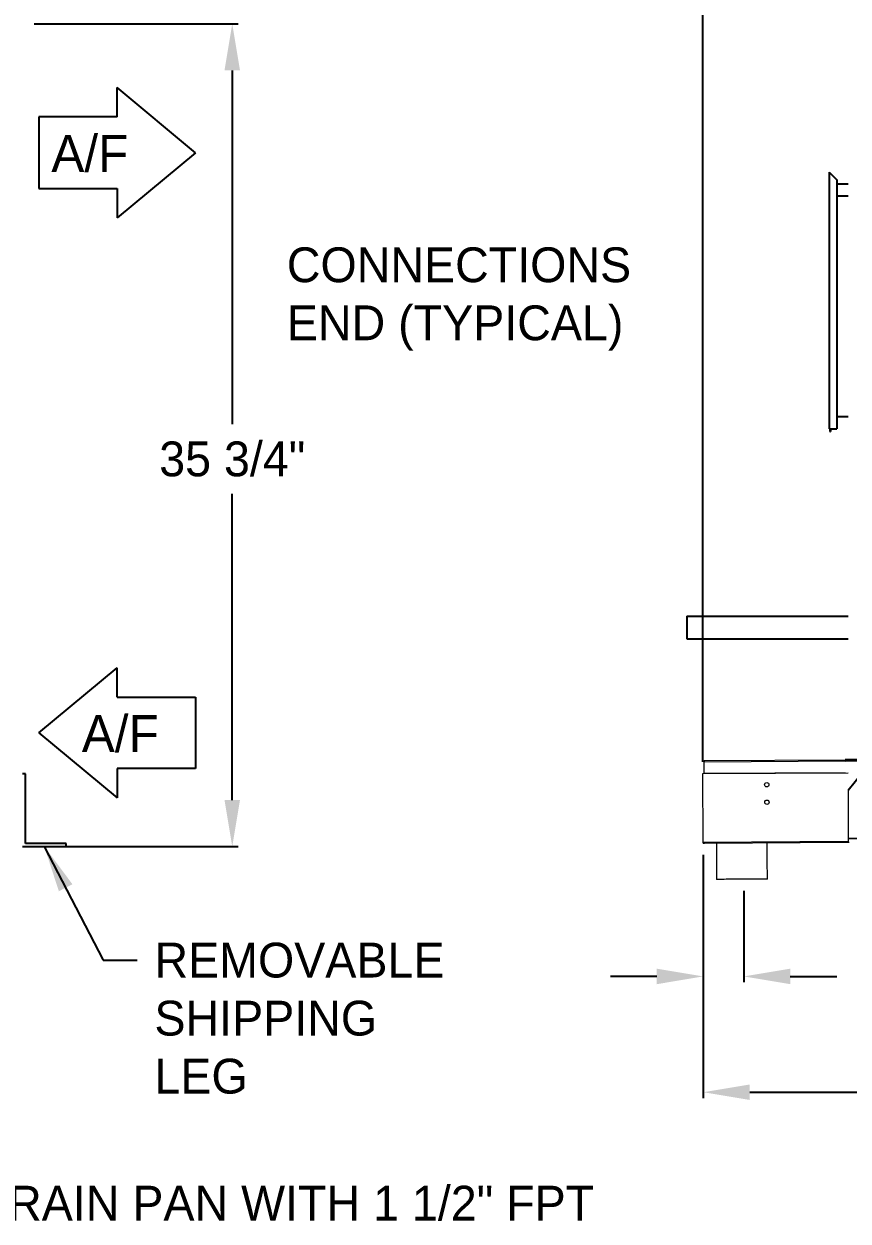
# Model space of a CAD drawing. Extents: x 6 to 271, y -23 to 146.
# Drawn here: x 60.8 to 96.2, y 30.7 to 82.3 of the extents above; entities that cross this region are included whole.
import ezdxf

# ---------------------------------------------------------------- set-up
doc = ezdxf.new("R2010")
doc.units = 0
doc.header["$MEASUREMENT"] = 0
doc.layers.get('0').update_dxf_attribs({"linetype": 'CONTINUOUS'})
doc.layers.get('Defpoints').update_dxf_attribs({"linetype": 'CONTINUOUS'})
doc.dimstyles.get("Standard").update_dxf_attribs({"dimtxt": 1.5, "dimasz": 2, "dimexe": 0.25, "dimexo": 0.5, "dimgap": 0.75, "dimtad": 0, "dimtih": 1, "dimtoh": 1, "dimdec": 4, "dimzin": 0, "dimdsep": 46, "dimlunit": 5, "dimtxsty": 'STANDARD', "dimcen": 0.125, "dimclrd": 1, "dimclre": 1, "dimclrt": 1, "dimadec": 0, "dimazin": 0, "dimtfac": 1, "dimtdec": 4, "dimtofl": 0, "dimtmove": 0, "dimatfit": 3, "dimfxl": 1, "dimfrac": 2, "dimtolj": 1, "dimtzin": 0, "dimarcsym": 0})

# ---------------------------------------------------------------- blocks, each defined once
blk = doc.blocks.new('Air Flow Arror')
for p, q in [((-1.543, 6.735), (-4.35, 3.368)), ((-1.543, 6.735), (1.263, 3.368)), ((-3.087, 3.368), (-4.35, 3.368)), ((-3.087, 3.368), (-3.087, 0)), ((0, 0), (0, 3.368)), ((0, 3.368), (1.263, 3.368)), ((-3.087, 0), (0, 0))]:
    blk.add_line(p, q)
blk.add_text('A/F', height=1.5938, rotation=90).set_placement((-0.712, 0.532))
blk = doc.blocks.new('*D33')
at = {"color": 7, "lineweight": -2}
for p, q in [((89.995, 50.487), (89.995, 91.419)), ((97.495, 82.784), (97.495, 91.419)), ((89.995, 91.169), (87.995, 91.169)), ((95.495, 91.169), (91.995, 91.169))]:
    blk.add_line(p, q, dxfattribs=at)
at = {"color": 7}
for points in [[(91.995, 91.503), (91.995, 90.836), (89.995, 91.169)], [(95.495, 91.503), (95.495, 90.836), (97.495, 91.169)]]:
    blk.add_solid(points, dxfattribs=at)
at = {"layer": 'Defpoints', "color": 0}
for p in [(97.495, 91.169), (97.495, 82.284), (89.995, 49.987)]:
    blk.add_point(p, dxfattribs=at)
at = {"color": 7, "insert": (83.495, 91.169), "char_height": 1.5, "attachment_point": 5}
blk.add_mtext('\\A1;7 1/2"', dxfattribs=at)
blk = doc.blocks.new('*D34')
at = {"color": 7, "lineweight": -2}
for p, q in [((265.011, 47.574), (265.011, 36.008)), ((90.014, 46.487), (90.014, 36.008)), ((92.014, 36.258), (174.512, 36.258)), ((263.011, 36.258), (180.512, 36.258))]:
    blk.add_line(p, q, dxfattribs=at)
at = {"color": 7}
for points in [[(92.014, 36.591), (92.014, 35.925), (90.014, 36.258)], [(263.011, 36.591), (263.011, 35.925), (265.011, 36.258)]]:
    blk.add_solid(points, dxfattribs=at)
at = {"layer": 'Defpoints', "color": 0}
for p in [(265.011, 48.074), (90.014, 46.987), (265.011, 36.258)]:
    blk.add_point(p, dxfattribs=at)
at = {"color": 7, "insert": (177.512, 36.258), "char_height": 1.5, "attachment_point": 5}
blk.add_mtext('\\A1;175"', dxfattribs=at)
blk = doc.blocks.new('*D35')
at = {"color": 7, "lineweight": -2}
for p, q in [((90.014, 46.487), (90.014, 40.998)), ((91.757, 44.936), (91.757, 40.998)), ((88.014, 41.248), (86.014, 41.248)), ((93.757, 41.248), (95.757, 41.248))]:
    blk.add_line(p, q, dxfattribs=at)
at = {"color": 7}
for points in [[(88.014, 41.581), (88.014, 40.914), (90.014, 41.248)], [(93.757, 41.581), (93.757, 40.914), (91.757, 41.248)]]:
    blk.add_solid(points, dxfattribs=at)
at = {"layer": 'Defpoints', "color": 0}
for p in [(90.014, 46.987), (91.757, 45.436), (90.014, 41.248)]:
    blk.add_point(p, dxfattribs=at)
at = {"color": 7, "insert": (100.257, 41.248), "char_height": 1.5, "attachment_point": 5}
blk.add_mtext('\\A1;1 3/4"', dxfattribs=at)

msp = doc.modelspace()

# ---------------------------------------------------------------- linework, layer by layer
at = {"color": 0}
for p, q in [((61.20728, 82.28382), (69.98619, 82.28382)), ((69.73619, 80.28382), (69.73619, 65.03382)), ((69.73619, 48.84632), (69.73619, 62.03382)), ((61.41633, 51.74217), (64.78402, 54.54847)), ((64.78402, 53.28563), (64.78402, 54.54847)), ((64.78402, 53.28563), (68.15172, 53.28563)), ((68.15172, 53.28563), (68.15172, 50.1987)), ((61.41633, 51.74217), (64.78402, 48.93586)), ((259.86357, 51.59897), (96.11673, 50.58189)), ((96.11701, 50.53769), (259.86385, 51.55478)), ((96.11673, 50.58189), (96.11701, 50.53769)), ((68.15172, 50.1987), (64.78402, 50.1987)), ((64.78402, 50.1987), (64.78402, 48.93586)), ((60.83228, 49.97132), (60.70728, 49.97132)), ((60.83228, 46.97132), (60.83228, 49.97132)), ((96.85571, 50.01053), (96.24516, 49.26478)), ((62.58228, 46.97132), (60.83228, 46.97132)), ((62.58228, 46.84632), (62.58228, 46.97132)), ((98.74516, 47.21711), (96.24516, 47.17612)), ((96.24516, 47.05112), (96.24516, 47.00011)), ((60.70728, 46.84632), (62.58228, 46.84632)), ((61.20728, 46.84632), (69.98619, 46.84632))]:
    msp.add_line(p, q, dxfattribs=at)
at = {"color": 7, "ltscale": 7}
for p, q in [((95.43406, 75.89632), (95.43406, 64.83382)), ((95.43406, 75.89632), (95.76551, 75.56486)), ((95.76551, 75.56486), (95.76551, 64.83382)), ((96.24517, 75.38112), (95.76551, 75.38112)), ((95.76551, 74.88112), (96.24517, 74.88112)), ((96.24517, 65.34987), (95.76551, 65.34987)), ((95.43406, 64.83382), (95.76551, 64.83382)), ((95.46531, 64.83382), (95.46531, 64.72487)), ((95.46531, 64.72487), (95.49656, 64.72487)), ((95.49656, 64.83382), (95.49656, 64.72487))]:
    msp.add_line(p, q, dxfattribs=at)
at = {"color": 7}
for p, q in [((89.30798, 56.77174), (96.24517, 56.77174)), ((89.30798, 56.77174), (89.30798, 55.79232)), ((89.30798, 55.79232), (96.24517, 55.79232))]:
    msp.add_line(p, q, dxfattribs=at)
at = {"color": 0, "linetype": 'Continuous', "lineweight": 15}
for p, q in [((90.05435, 50.54423), (96.11673, 50.58189)), ((90.05435, 50.54423), (90.05462, 50.50004)), ((90.05462, 50.50004), (96.117, 50.53769)), ((90.0578, 49.98832), (90.05462, 50.50004)), ((89.99531, 49.98722), (96.24517, 50.02604)), ((90.01363, 47.03828), (89.99531, 49.98722)), ((96.12018, 50.02597), (90.0578, 49.98832)), ((96.24516, 49.26478), (96.24516, 47.05112)), ((90.01363, 47.03828), (96.24517, 47.07699)), ((90.01394, 46.98728), (90.06494, 46.9876)), ((90.06494, 46.9876), (96.24517, 47.02598))]:
    msp.add_line(p, q, dxfattribs=at)
at = {"color": 0, "linetype": 'Continuous', "lineweight": 15, "flags": 128}
for points in [[(91.94219, 45.43673), (91.81944, 45.43596), (91.69487, 45.43519), (91.57011, 45.43442), (91.44678, 45.43365), (91.32649, 45.4329), (91.2108, 45.43218), (91.10123, 45.4315), (90.99921, 45.43087), (90.90606, 45.43029), (90.82298, 45.42978), (90.75109, 45.42933), (90.6913, 45.42896), (90.6444, 45.42867), (90.611, 45.42846), (90.59153, 45.42834), (90.58613, 45.4283)], [(92.7736, 45.44189), (92.77076, 45.44187), (92.75469, 45.44177), (92.72461, 45.44159), (92.68089, 45.44132), (92.62414, 45.44096), (92.55508, 45.44053), (92.4746, 45.44003), (92.38376, 45.43947), (92.28375, 45.43885), (92.17587, 45.43818), (92.06151, 45.43747), (91.94219, 45.43673)]]:
    msp.add_lwpolyline(points, dxfattribs=at)
at = {"color": 0, "linetype": 'Continuous', "lineweight": 15}
for centre in [(92.74836, 49.50431), (92.75302, 48.75433)]:
    msp.add_circle(centre, 0.09375, dxfattribs=at)
for centre, radius, start, end in [((90.07203, 49.98815), 0.01423, 179.336788, 182.184671), ((82.88262, 46.96947), 7.13134, 0.143115, 0.552872)]:
    msp.add_arc(centre, radius, start, end, dxfattribs=at)
for points in [[(90.57643, 46.99077), (90.58613, 45.4283)], [(92.7736, 45.44189), (92.76389, 47.00436)]]:
    msp.add_open_spline(points, degree=1, dxfattribs=at)
at = {"color": 0}
for points in [[(69.40286, 80.28382), (70.06952, 80.28382), (69.73619, 82.28382)], [(69.40286, 48.84632), (70.06952, 48.84632), (69.73619, 46.84632)]]:
    msp.add_solid(points, dxfattribs=at)

# ---------------------------------------------------------------- block references
at = {"color": 0, "rotation": 270}
msp.add_blockref('Air Flow Arror', (61.41633, 75.19478), dxfattribs=at)

# ---------------------------------------------------------------- texts
at = {"color": 0}
msp.add_text('A/F', height=1.59375, dxfattribs=at).set_placement((63.25843, 50.91109))
at = {"color": 0, "char_height": 1.5}
for s, insert, attachment_point in [('CONNECTIONS\\PEND (TYPICAL)', (72.08579, 72.65772), 1), ('35 3/4"', (69.73619, 63.53382), 5), ('REMOVABLE\\PSHIPPING\\PLEG', (66.38632, 42.7013), 1), ('DRAIN PAN WITH 1 1/2" FPT', (58.63757, 32.22929), 1)]:
    msp.add_mtext(s, dxfattribs=dict(at, insert=insert, attachment_point=attachment_point))

# ---------------------------------------------------------------- dimensions: what is measured, and where the dimension line sits
at = {"color": 0}
for base, p1, p2, picture, middle in [((97.495161, 91.169488), (89.995305, 49.987223), (97.495161, 82.283817), '*D33', (83.495305, 91.169488)), ((90.01394, 41.24759), (91.75716, 45.43558), (90.01394, 46.98728), '*D35', (100.25716, 41.24759))]:
    dim = msp.add_linear_dim(base=base, p1=p1, p2=p2, dimstyle='Standard', override={"dimpost": '"', "dimclrd": 7, "dimclre": 7, "dimclrt": 7}, dxfattribs=at)
    dim.commit()
    dim.dimension.update_dxf_attribs({"geometry": picture, "text_midpoint": middle, "dimtype": 160})
dim = msp.add_linear_dim(base=(265.01057, 36.2579), p1=(90.01394, 46.98728), p2=(265.01057, 48.07424), dimstyle='Standard', override={"dimpost": '"', "dimclrd": 7, "dimclre": 7, "dimclrt": 7}, dxfattribs=at)
dim.commit()
dim.dimension.update_dxf_attribs({"geometry": '*D34', "text_midpoint": (177.51225, 36.2579)})

# ---------------------------------------------------------------- leaders
at = {"color": 0, "annotation_type": 0, "has_hookline": 1}
for points, hookline_direction, text_width in [([(61.64478, 46.84632), (64.17617, 41.9513), (65.63632, 41.9513)], 1, 13.5), ([(41.29551, 45.33396), (54.92372, 34.22929), (55.88757, 31.47929), (57.88757, 31.47929)], 0, 35)]:
    msp.add_leader(points, dimstyle='Standard', override={"dimclrd": 7, "dimclre": 7, "dimclrt": 7}, dxfattribs=dict(at, hookline_direction=hookline_direction, text_width=text_width))

doc.saveas('drawing.dxf')
